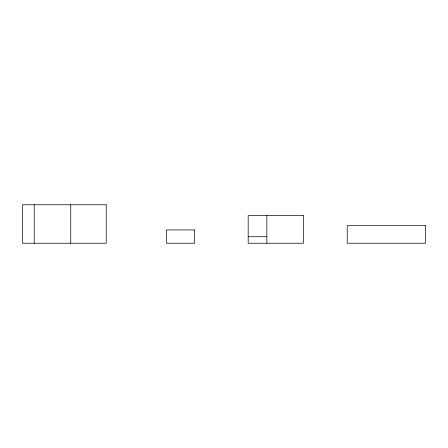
<?xml version="1.0" encoding="UTF-8"?>
<svg xmlns="http://www.w3.org/2000/svg" width="448" height="448" viewBox="0 0 448 448"><rect width="100%" height="100%" fill="white"/><g stroke="black" fill="none" stroke-linecap="round" stroke-linejoin="round"><path stroke-width="0.67" d="M248.181 236.729L266.846 236.729M266.846 215.572L266.846 243.23M70.756 204.77L70.756 243.23M34.216 204.77L34.216 243.23M106.238 204.77L22.4 204.77L22.4 243.23L106.238 243.23L106.238 204.77M303.492 215.572L248.181 215.572L248.181 243.23L303.492 243.23L303.492 215.572M425.6 225.635L347.222 225.635L347.222 243.23L425.6 243.23L425.6 225.635M194.527 229.936L166.415 229.936L166.415 243.23L194.527 243.23L194.527 229.936"/></g></svg>
